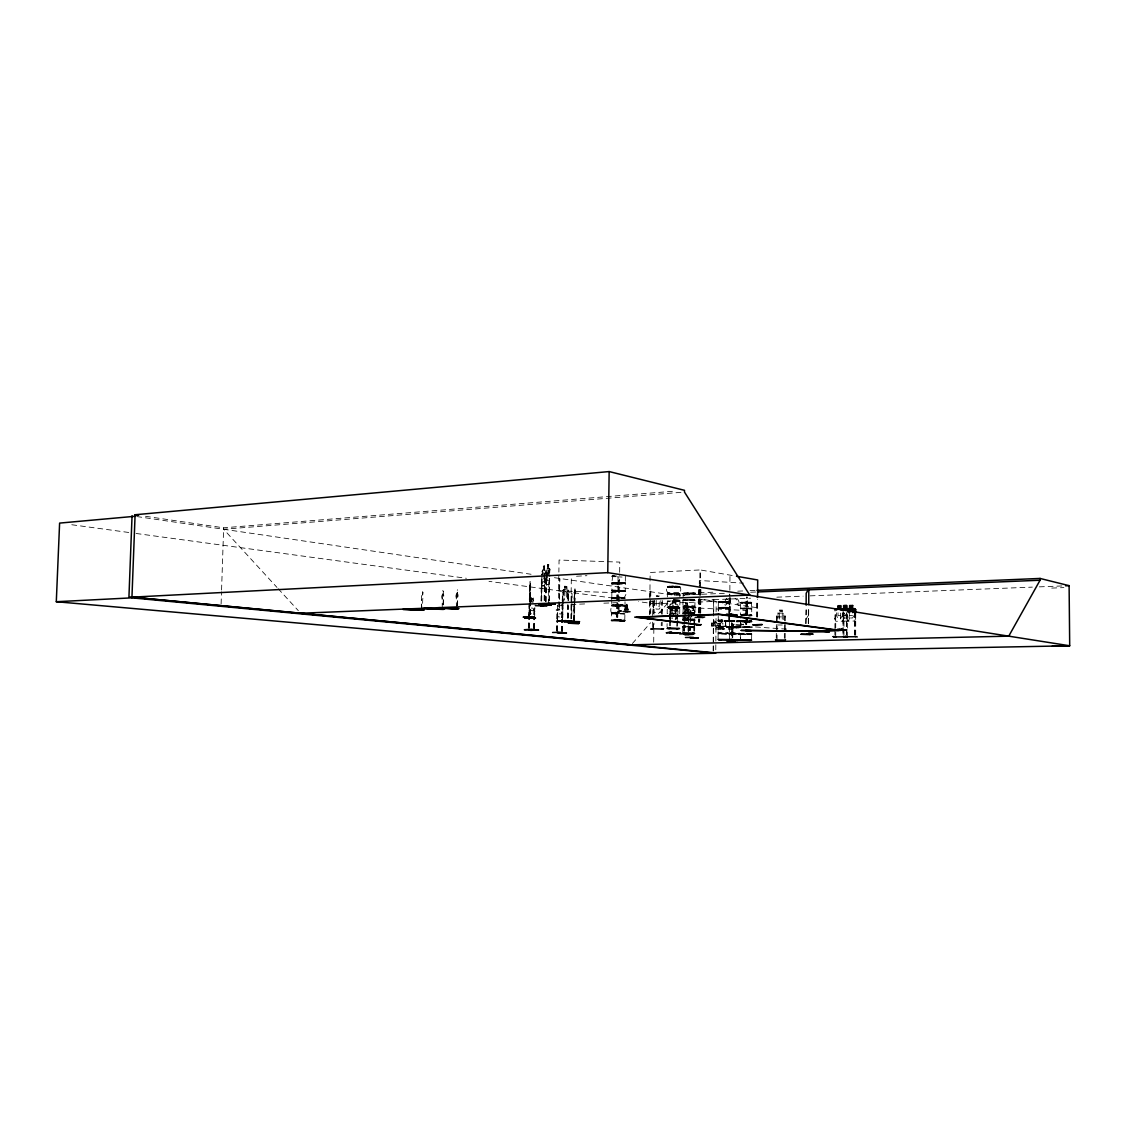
<?xml version="1.0" encoding="UTF-8"?>
<svg xmlns="http://www.w3.org/2000/svg" width="1126" height="1126" viewBox="0 0 1126 1126"><rect width="100%" height="100%" fill="white"/><g stroke="black" fill="none" stroke-linecap="round" stroke-linejoin="round"><path stroke-width="0.75" stroke-dasharray="5 3.75" d="M849.651 612.994L848.596 621.059L841.474 621.158L840.531 618.09M854.775 635.036L854.803 613.22M854.845 635.05L854.873 613.248M855.69 635.05L855.718 612.952M574.401 601.608L574.513 604.929L574.837 604.198M834.901 635.247L834.83 630.222M834.915 628.575L835.028 610.01M835.731 636.922L835.703 611.826M836.505 612.84L836.505 615.711L838.011 618.16L840.84 618.132L842.361 615.64L842.192 612.713M838.025 612.825L838.011 615.697L840.84 615.655L840.855 612.783M840.559 618.104L840.658 609.856M843.698 612.699L843.698 615.57L846.527 615.528M843.951 635.163L843.993 609.813M846.527 635.12L846.583 613.093M846.597 635.134L846.71 609.828M847.428 636.795L847.385 613.318M456.396 607.702L456.283 597.822A2.576 0.844 -87.1 0 1 456.537 593.74L457.423 589.728M783.738 619.666L783.766 614.134L782.288 613.135L782.401 610.081L779.417 610.067L779.502 613.135L778.01 614.12L777.982 619.652M784.343 638.343L784.428 615.908L785.272 615.936M785.16 638.343L785.357 614.092L782.387 613.037M805.752 623.607L806.188 608.744M806.075 623.607L806.146 606.914M808.271 623.48L808.384 606.464M808.623 623.494L808.721 606.337M442.265 608.279L442.166 598.455A2.562 0.83 -87.1 0 1 442.419 594.387L442.701 590.995M574.288 602.86L574.147 606.182L574.471 602.072M751.633 639.807L751.689 634.473M750.929 622.101L751.746 621.932L751.042 620.722M751.183 602.523L751.971 608.702L746.299 608.293M756.7 616.907L756.813 600.144M757.151 616.978L757.122 600.13M757.474 616.964L757.587 599.074M776.264 638.315L776.419 614.092L779.403 613.037M777.067 640.032L777.179 615.894L776.363 615.894M421.532 609.096L421.603 599.356A2.548 0.788 -87.2 0 1 421.856 595.344L422.208 591.685M421.687 609.096L421.603 599.356M718.163 630.081L718.177 627.295M718.318 611.179L718.332 608.392L718.289 613.937M722.301 602.72L723.061 602.382L719.148 602.565M723.145 602.706L722.371 602.706L728.001 602.396M725.651 621.383L725.566 628.139L722.822 629.04M724.834 602.03L725.637 601.791M725.721 621.327L725.665 628.209L722.836 629.138M728.832 620.018L728.86 614.838M728.874 613.107L729.001 597.582M729.155 620.004L729.184 614.824M729.198 613.107L729.352 594.12M729.367 611.46L729.479 597.667M729.423 639.413L729.507 633.333L729.648 634.318L732.252 634.543L751.802 634.107M729.549 621.158L729.381 627.013L726.65 625.972L718.149 626.436L729.535 627.041L718.163 627.126M729.521 619.145L729.549 615.148M729.549 614.036L729.831 594.204M729.859 590.249L729.972 575.119M729.845 611.517L729.972 594.289M730.169 611.517L730.281 597.723M731.703 623.34L731.421 629.533L731.759 628.533M731.801 621.594L731.886 637.358L732.097 624.17L734.236 624.226L734.166 625.62L731.83 625.535L732.787 625.563M732.153 637.33L732.407 621.608M732.519 637.386L733.054 625.746M732.759 637.386L732.956 624.536L732.913 637.344M742.133 621.496L736.151 621.017L737.066 621.299M740.387 639.709L740.317 634.121L740.697 639.512M740.472 626.802L740.528 617.006M747.791 602.607L740.641 602.41L740.556 614.599L743.427 614.233M741.288 620.806L740.528 620.82L740.781 626.577L718.121 626.506M744.624 621.833L745.356 622.171L740.725 621.735M744.75 603.269L749.001 603.114M745.708 624.325L745.933 617.315M745.764 615.584L746.045 599.834L747.242 599.933L747.115 615.725M746.017 624.55L746.059 621.102M746.088 614.388L746.51 604.169M746.369 624.55L746.538 617.372M746.552 615.626L746.552 597.033M746.707 624.451L746.721 617.358M746.763 615.725L746.862 596.963M747.101 617.47L747.059 624.466L747.129 617.414M747.129 615.655L747.256 597.019M742.104 621.552L748.128 621.594L744.736 621.13M685.973 606.956L685.917 612.755L687.423 612.966L687.479 607.167L683.186 607.195L682.975 613.825M685.959 602.706L685.101 612.657L685.889 615.246M685.889 621.313L685.171 612.91L686.044 608.744L687.634 608.969M695.024 607.069L682.933 606.9L687.31 606.126L687.479 602.931L685.875 602.706L685.889 605.929M688.155 620.961L687.578 602.931M688.056 631.053L688.127 622.65M688.338 631.053L688.408 622.636M688.436 620.961L688.549 609.18M688.493 631.109L688.577 622.706M688.591 621.017L688.704 609.25M688.774 631.095L688.83 626.056M688.845 624.381L688.479 606.281M689.112 620.046L689.168 615.049M689.084 614.008L689.14 607.35L687.55 606.027M689.647 630.476L689.689 626.985M689.928 630.476L689.957 626.971L690.083 630.532M690.505 622.284L690.646 610.151M690.224 611.151L690.055 619.23M690.351 630.518L690.393 627.027M690.998 616.907L691.814 607.28L693.377 607.505L694.052 611.7M691.772 617.006L691.828 611.404L693.278 611.587L693.236 615.795M693.208 610.588L693.377 607.505M693.349 613.783L686.058 613.586M685.382 594.064C682.455 593.669 696.91 593.993 692.335 593.613M693.869 630.968L693.926 624.001M693.954 622.256L693.982 618.765M694.292 631.01L694.207 623.987M694.376 622.298L694.249 618.765M694.573 630.996L694.77 627.463M694.615 625.774L694.686 618.807M694.911 612.896L695.108 606.759M695.038 600.383L683.088 600.285L695.038 600.242L694.883 606.759L686.086 606.97L682.947 606.534L682.975 599.595M694.32 594.162L694.855 593.191M698.697 612.91L698.838 596.217M698.852 594.542L698.908 589.531M698.782 622.199L698.81 618.878M698.88 612.938L699.035 596.245M699.049 594.57L699.091 589.56M698.965 622.185L698.993 618.85M699.049 612.206L699.288 585.661M699.316 583.944L699.345 580.495L743.554 583.169M699.556 612.882L699.936 569.953L650.152 572.487L649.674 614.402M699.598 622.242L699.809 618.892M699.753 612.91L699.893 596.217M699.922 594.542L699.978 587.856M699.879 612.924L700.02 596.217M700.034 594.542L700.09 589.531M700.203 612.91L700.597 569.981L734.856 575.977M700.386 612.98L700.527 596.287M700.541 594.627L700.611 587.941M700.71 612.98L700.865 596.273M700.879 594.612L700.921 589.602M714.208 625.986L711.365 625.901L711.407 622.96M713.124 650.955L713.405 616.626M713.42 614.909L713.546 601.171M713.391 650.955L713.701 613.332M713.715 611.615L713.814 599.651L708.676 598.891M715.784 649.786L716.08 613.473M716.094 611.742L716.178 601.368L704.229 599.623M731.393 629.35L732.379 629.35L718.078 629.096L718.163 628.266M718.444 621.313L718.149 620.342L721.302 620.426M718.078 639.146L718.121 633.868L728.649 634.234M740.134 626.774L718.163 627.323L718.121 632.882L727.776 632.685M718.261 616.386L718.191 626.211L719.852 626.492M653.347 628.815L653.432 622.199L653.432 627.14M653.713 602.283L653.573 613.881L653.713 602.283L652.827 602.269M653.699 642.2L653.924 622.988M654.023 614.247L654.136 603.761L638.498 601.65M654.642 600.355L654.572 606.435L656.148 609.082L659.16 609.152L660.793 606.59L660.863 600.51M656.247 600.397L656.176 606.478L659.189 606.548L659.259 600.468M661.244 625.69L661.328 622.354M661.37 614.092L661.497 602.509L662.44 602.509M662.116 625.704L662.215 622.368M662.243 614.12L662.581 600.51M667.056 626.661L667.099 623.663M667.38 596.991L667.296 593.486L680.034 593.43L670.66 593.627L667.591 592.572L677.951 592.417L680.02 593.332L667.268 593.36L679.935 593.712M671.701 607.688L673.306 607.688L667.268 608.11L669.154 607.927M668.548 608.307L678.049 608.167M669.435 625.774L669.674 620.637M669.52 618.948L669.815 606.97L670.561 607.013L670.434 618.962M669.956 616.26L669.942 605.056L670.8 603.972L677.078 604.338L678.007 605.506L677.697 622.762M669.984 619.61L670.04 614.571M670.223 622.396L670.561 607.013M670.364 625.803L670.406 620.679M671.293 617.175L671.349 611.291L672.701 610.32M672.701 607.055L672.616 610.208L670.786 610.109L669.984 611.179M672.644 604.085L672.672 600.946M672.63 617.245C674.432 612.389 669.843 608.04 673.418 614.979M674.46 595.401L674.474 593.838L714.897 592.135M675.15 615.908L675.192 611.502L672.658 611.122L672.729 605.239L675.234 605.394L675.178 611.263M675.333 604.24L675.375 601.101L675.192 604.352L676.585 605.464L676.515 611.334L675.15 613.769M672.644 607.055L675.375 607.21L675.262 610.461L676.529 611.587M677.697 607.843L676.543 607.984L679.541 608.336M667.76 587.336L679.949 587.279L677.5 586.885M676.74 626.155L676.965 621.017M676.81 619.328L676.937 607.407L679.555 607.66M677.486 626.183L677.542 621.073M677.556 619.37L677.852 607.435L667.408 607.59L672.081 607.927M678.091 608.026L677.205 607.941L679.851 607.688M679.696 613.754L679.907 600.96L673.376 600.397M679.837 597.09L679.907 593.824M682.778 632.854L682.863 623.241M682.947 614.909L682.905 619.244M683.13 597.779L683.186 593.233L685.396 594.049L684.031 594.078L683.158 593.824L693.433 593.43M683.665 630.56L683.749 622.115M683.764 620.426L683.806 615.359M684.327 621.116L684.608 608.645L683.876 608.603L683.82 613.67L682.835 613.403L686.072 613.6M684.073 633.98L684.298 606.703C686.015 604.057 703.736 606.745 689.126 606.647M684.383 630.602L684.467 622.157M625.029 598.272L611.897 597.596L613.417 597.357M624.761 620.201L624.916 613.684L611.418 613.473L611.46 620.074M624.902 609.476L625.014 605.83M625 601.748L625.085 605.704L611.995 604.929M624.789 598.188L623.931 598.047C631.939 585.83 617.231 594.064 611.826 590.531M612.741 575.611L611.826 582.958L625.324 582.986L625.24 590.812L611.868 590.601L611.812 598.075M625.338 576.301L625.352 583.057L611.967 582.775L611.826 590.573M649.871 614.43L649.955 590.024L650.786 589.982L650.701 614.402M652.489 627.14L652.601 622.157M652.616 615.542L652.925 600.285M653.024 600.327L653.756 612.291L661.342 612.474L662.482 609.25L661.258 612.361M617.878 605.647C609.335 601.157 607.941 617.667 616.865 613.614M611.742 598.497L611.643 606.027M613.754 576.47L614.402 576.751M613.571 576.751C616.893 576.582 607.125 575.217 614.655 576.864M616.738 617.259L616.823 610.376M616.851 608.659L617.076 591.46L617.878 591.432M616.935 617.287L617.034 610.405M617.048 608.687L617.076 591.46M617.541 617.231L617.639 610.348M617.653 608.631L618.075 577.469M617.752 617.259L618.526 580.664L618.132 610.236M619.075 610.306L619.638 574.021M619.652 572.318L619.793 562.099L559.059 560.03L558.876 572.036M556.68 630.785L556.849 620.665M556.877 618.976L556.99 612.22M556.948 630.785L557.117 620.651M557.145 618.962L557.483 605.267L557.469 610.292M557.159 632.53L557.3 624.1M557.328 622.411L557.483 612.291M557.454 630.827L557.623 620.707M557.651 619.019L557.75 612.277M558.229 606.844L558.848 573.739M559.27 606.872L559.791 578.806L559.298 609.87M561.607 631.292L561.79 619.525M561.818 617.85L562.17 602.677M562.198 601.017L562.62 592.712M561.874 631.278L562.057 619.511M562.085 617.836L562.479 607.815M562.099 631.334L562.296 619.582M562.324 617.907L562.465 602.663M562.493 601.002L563.352 589.475M562.367 631.334L562.507 622.931M562.536 621.256L563.183 592.783L563.042 601.073M562.775 617.639L563.014 602.734M564.731 589.658L564.872 586.196L564.83 589.658M567.645 597.765L566.885 586.477L564.788 586.21M567.391 618.005L567.574 605.732M567.687 598.722L568.067 593.444L567.954 600.454M567.687 617.991L567.926 602.213M567.94 618.061L568.123 605.802M568.236 598.793L568.616 593.515L567.771 593.458M568.236 618.047L568.433 605.788M568.503 600.651L568.123 590.108L563.38 589.588M568.7 599.131L568.123 590.108M570.882 618.85L571.332 576.484M571.459 618.793L571.853 593.458L571.065 593.486L572.064 593.486L571.67 618.821M573.556 619.99L573.866 600.946M573.866 599.285L574.288 595.851M573.767 622.819L574.809 590.925L574.724 592.318M574.133 621.735L574.584 588.729M574.19 619.919L575.006 587.195L574.527 619.99M528.516 627.942L528.699 617.569M528.756 617.344L529.656 588.391M528.784 627.928L528.967 617.555M528.995 615.838L529.262 603.635M529.009 629.715L529.164 621.088M529.192 619.356L529.319 603.55M529.403 602.016L529.966 585.182M529.319 627.984L529.501 617.625M529.53 615.894L529.684 607.252M529.966 585.309L530.022 581.635M529.839 599.525L530.149 581.762M529.966 614.641L530.43 581.959M530.219 614.571L530.473 585.619M530.332 614.641L530.36 585.506M530.388 601.96L531.359 601.017L531.359 597.723L533.26 597.962L533.133 601.242L529.938 600.848L529.29 601.805L529.656 586.139M533.682 628.463L533.893 616.415M533.921 614.697L534.034 607.815M533.949 628.449L534.16 616.415M534.188 614.683L534.315 607.801M534.203 628.519L534.414 616.471M534.442 614.754L534.554 607.871M534.47 628.505L534.625 619.905M534.653 618.188L534.836 607.604M529.22 610.348L529.755 613.586L534.217 614.092L535.047 604.198M541.001 601.017L541.367 579.285M541.69 579.186L541.31 600.946L541.888 571.952L543.028 570.192M541.705 600.96L542.085 579.214M542.535 574.71L543.098 566.279L544.379 565.928L544.717 576.976M543.07 577.455L543.168 571.614L544.238 571.29L544.139 577.145M544.139 569.981L544.252 565.928M544.125 600.257L544.576 573.345L545.294 573.275L544.576 573.345M544.52 600.271L544.9 573.247M544.843 600.2L545.322 570.896L544.308 569.855M542.127 586.182L541.845 582.367L542 586.167C547.109 588.166 548.278 564.689 542.422 570.544L541.859 571.909M545.378 601.636L546.18 572.881M545.772 601.65L546.265 570.601L546.828 569.094L549.53 568.405M549.305 584.225L549.685 580.171L549.305 584.225L546.42 584.971L546.265 570.601M546.096 601.565L546.574 572.895L545.857 572.965M546.926 574.879L547.518 564.914L547.489 568.982M547.475 577.652L547.588 570.291L548.686 569.967L548.559 577.342M548.587 568.644L548.686 564.548L549.178 575.696M548.489 604.254L548.925 578.82M548.953 600.876L549.305 575.33M549.277 600.805L549.657 574.893M549.685 573.134L549.784 569.559L549.755 576.667M442.166 598.455L442.307 598.455A2.562 0.83 -87.1 0 1 442.574 594.401L442.659 591.305M443.236 604.817L443.489 598.202A2.562 0.83 -87.1 0 0 443.405 594.218L443.222 590.573M456.283 597.822L456.424 597.836A2.576 0.844 -87.1 0 1 456.692 593.754L457.1 589.672M457.17 605.872L457.494 597.568A2.576 0.844 -87.1 0 0 457.395 593.557L457.057 589.588M457.325 605.887L457.649 597.582A2.576 0.844 -87.1 0 0 457.55 593.571L457.508 589.911M422.658 595.161L422.869 592.431L422.658 595.161A2.548 0.788 -87.2 0 1 422.729 599.116L422.546 607.308M574.584 602.086L574.147 606.182M221.104 603.916L221.512 591.769M221.569 590.024L223.652 527.812L673.981 491.175M443.081 604.803L443.334 598.202A2.562 0.83 -87.1 0 0 443.25 594.218L443.405 594.218M574.781 601.059L574.893 598.173M751.689 633.656L732.294 633.952L729.352 633.516L751.774 634.248L727.762 632.685M748.903 616.091C756.968 615.683 745.862 612.882 743.427 614.233M718.275 608.096L729.606 608.519L723.962 607.646M731.436 628.632L732.379 628.73L718.078 628.294M683.778 619.356L682.905 619.145L693.039 618.934M682.82 626.309L684.495 625.915M690.534 620.778C704.383 619.694 682.187 618.85 682.905 620.313M729.535 633.544L718.078 633.108M615.331 606.576L624.944 606.182M574.485 593.683L574.541 592.403M626.169 609.926L626.563 604.212M626.07 610.165L626.732 604.212L627.055 609.94M679.682 586.519C686.367 596.513 660.652 596.428 667.774 586.716M678.021 607.449C683.468 606.464 662.947 606.815 673.32 607.083M670.153 606.886C663.327 606.745 671.532 608.744 668.816 608.223M611.657 613.825L624.831 613.98M530.529 593.571L530.276 596.245L530.093 585.323M741.387 624.874L734.138 624.874L739.965 625.324M741.119 624.888L741.415 624.001L743.624 624.803M743.033 624.944L743.329 624.043M624.846 613.98L622.608 613.698M736.559 628.012L730.239 627.787L729.578 626.9M529.656 586.196L529.797 584.971L530.74 585.83M732.069 625.282L733.181 624.902L732.111 624.916M732.519 624.831L732.956 624.705M718.135 620.848L718.402 620.961M747.861 621.468L740.936 621.073M669.182 586.182L667.352 586.73L676.993 587.378M667.127 607.28L679.64 607.956M740.627 634.445L751.704 634.431M729.395 633.868L751.718 633.741M682.905 619.272L694.855 619.342M625.394 609.94L626.872 604.226L628.224 610.039M625.324 610.123L626.408 604.212L628.195 610.109M729.479 626.675L740.612 627.59M746.425 614.571L747.171 610.602M695.052 600.242L683.257 599.637M544.702 578.44L544.069 581.748L542.985 582.043L542.465 579.088M689.07 615.683L688.394 618.695L684.678 618.216M740.429 615.063L744.652 614.993M562.127 617.259L562.789 614.247L562.127 617.259L557.778 616.766L557.257 613.614M694.869 620.243L683.778 619.356M625.254 583.69L618.174 582.761L611.939 583.634M534.217 614.092L534.92 611.01M611.643 605.028L625.057 605.352L618.723 605.83M688.127 613.586L682.947 612.966M624.578 611.432L626.323 604.226L624.902 610.053M611.502 612.938L616.035 612.643M673.855 608.293L673.897 607.688M686.466 616.612L685.382 620.187L686.804 617.33L688.056 620.581L687.127 616.71M842.853 621.088L843.881 618.09M843.993 618.104L842.924 621.186L835.816 621.27L834.887 618.216L835.83 621.285M848.525 620.961L849.567 617.963M855.732 617.949L854.662 621.031L847.512 621.116L846.583 618.061L848.047 615.514M574.64 592.023L574.668 593.135M679.935 600.932L679.555 600.017M729.395 627.098L729.409 633.403L730.239 632.953M740.795 634.037L740.415 633.417M671.673 618.329L672.546 618.582M561.86 611.629L560.917 614.008L559.228 613.811M533.963 608.336L532.964 610.771L531.19 610.559L530.276 607.899M695.038 607.069L683.032 606.126L685.833 605.816M751.732 602.607L740.641 602.987L751.675 602.959M625.029 605.844L611.531 605.591L617.864 605.183M720.035 601.467L718.261 601.847L720.021 602.311M740.627 602.635L740.795 602.776M667.127 607.576L669.379 607.941M679.865 607.491L677.796 607.224L679.513 607.407M625.254 591.22L611.742 591.15L625.099 591.403M614.641 597.484L619.722 597.709L617.977 597.653M611.559 605.253L624.944 606.21M575.062 591.614L575.048 590.432L574.612 591.22M684.411 612.755L686.015 611.854M684.256 606.745L684.819 605.661M675.079 614.008L676.262 611.545L673.953 614.303L672.644 611.446M675.107 619.905L676.473 617.456M844.444 613.304C840.179 617.132 844.092 618.906 845.091 613.98C846.161 618.864 849.919 617.006 845.696 613.318M563.479 589.588L562.69 590.615M854.085 615.472L852.565 617.963L849.722 618.005L848.202 615.556M746.749 621.468L747.143 621.256M677.05 586.745C678.767 587.223 676.937 586.998 677.388 586.688M676.557 608.026L678.19 608.068M692.096 593.599L692.546 593.683M724.285 601.946L724.961 601.805M615.753 576.498L612.051 576.582L623.649 577.117M442.715 590.488L443.32 591.446M806.103 618.85L808.693 615.12M618.061 591.08L611.84 591.614L625.141 591.6L614.106 590.728M747.523 621.904L744.61 621.89L751.887 621.496L750.029 621.186M693.433 593.895L695.235 593.444L693.503 593.712M611.643 598.258L614.712 597.779M670.069 611.221L670.885 610.208L677.036 610.559L677.951 611.629M617.273 584.408L625.226 583.887L624.142 583.578M670.843 604.085L669.886 605.056M625.014 590.545L612.516 590.01M632.376 643.551L650.575 622.734M658.541 613.614L669.914 600.608M625.043 597.836L623.354 598.202M611.446 613.487L616.035 613.051M564.886 589.785L563.859 590.798L563.76 597.244L564.717 600.144M677.922 586.97L667.718 586.97M669.182 586.815L667.774 587.336M680.062 586.885L676.993 587.35M687.451 593.008L683.046 593.275L685.284 593.923M679.64 600.285L673.77 600.608M673.77 601.045L679.935 600.665M679.907 600.96L667.507 600.988M740.894 621.242L741.246 621.411M751.83 621.566L747.411 621.341M695.164 593.557L692.645 593.444M679.541 607.238L668.014 606.787M682.975 612.797L684.833 613.121M683.144 613.135L694.066 613.065M682.947 613.473L685.818 613.135M682.877 620.173L694.855 620.426M718.36 601.974L721.175 601.636M729.606 608.519L718.219 607.759L726.833 607.393L729.718 608.054L718.233 608.04L718.402 601.777L719.162 602.565M718.247 608.04L727.945 607.702M718.332 608.364L723.962 608.04M729.662 601.875L725.271 601.72L729.761 602.03L728.888 601.622M748.213 602.621L747.129 602.452M718.219 620.581L722.399 620.539M746.144 608.434L740.598 607.956L751.858 608.054L740.486 608.659L751.943 608.758L740.584 609.067L746.285 608.687M718.219 621.13L722.399 620.876M558.693 578.806L559.791 578.806M737.094 621.186L736.531 621.327M729.465 626.38L719.838 626.492M717.994 633.502L729.493 633.333L717.994 633.375L729.451 634.163L728.635 634.234M741.302 620.651L751.83 621.355L747.819 621.285M729.423 633.023L728.649 633.122M729.451 634.234L751.689 634.628M619.469 580.735L618.441 580.706M749.001 602.903L751.732 602.846M547.518 564.914L548.686 564.548M544.337 566.068L543.225 566.294M547.56 565.041L548.77 564.703M544.125 566.786L543.408 568.306L544.111 568.095M548.573 565.421L547.841 566.955L548.545 566.73M547.574 568.855L546.828 569.094M549.91 569.573L549.558 568.264L548.756 568.503M541.451 574.274L541.859 574.288M549.361 571.938L549.432 572.05M543.042 578.919L544.125 578.609M548.517 580.509L547.419 580.805L546.884 577.821M542.028 586.027L544.688 585.309M546.448 584.83L549.15 584.098M612.164 576.428L616.569 576.005M625.212 583.592L611.854 583.324M612.53 590.01L611.854 590.305L614.12 590.728M731.999 624.508L732.956 624.536M731.83 625.789L732.956 625.746M667.634 586.66L679.077 586.365M669.196 587.364L669.52 587.35M685.016 593.712L692.814 593.768M690.787 593.768L693.855 593.74M668.07 601.031L667.324 601.284L667.197 613.642L679.428 613.628M611.643 613.825L616.063 613.515M683.749 599.637C681.399 601.002 699.57 600.566 693.264 599.609M678.148 607.702L667.521 607.308M678.429 608.04L673.7 607.716M679.555 608.336L669.337 608.322M723.23 602.621L722.442 602.692M683.144 612.685L693.095 612.966L690.365 612.882M683.158 613.6L684.636 613.543M746.946 602.706L750.296 602.748M692.152 613.656L689.056 613.67M692.434 613.403L693.405 613.459L691.828 613.191M694.686 619.342L688.999 619.61M694.756 620.116L682.806 619.905L688.746 619.539M718.43 620.13L722.399 620.046M740.021 621.214L742.217 621.003M736.446 621.313L741.274 621.299M741.316 621.636L736.601 621.918M746.763 621.594L748.044 621.566M729.69 627.506L740.078 627.154M740.584 626.675L729.423 627.21L740.078 627.492M718.233 633.15L728.733 633.15M612.699 575.85L613.67 575.752M613.586 583.367L611.939 583.789L613.065 584.098M669.168 586.815L679.217 586.956M613.374 598.131L488.994 581.354M675.347 610.362L677.078 610.461M683.862 592.966L693.278 592.952M694.376 593.782L692.631 593.346M694.334 594.162L685.255 594.078M718.557 601.903L729.634 602.424L722.554 602.79M667.957 607.238L670.223 607.097M679.006 607.843L678.162 607.913M750.155 602.818L751.098 602.959M727.945 607.702L729.69 607.787L723.962 608.181M683.707 612.586L694.052 612.671M694.165 613.107L689.182 613.389M693.25 613.346L694.179 613.276M693.18 613.473L694.165 613.543L692.589 613.614M741.26 615.092L751.901 615.359L748.959 615.711M680.977 492.344L223.61 529.248L276.968 587.406M736.685 620.609L742.189 621.228M740.063 621.383L748.889 621.679M741.288 621.636L742.217 621.566M750.972 621.552L748.86 621.622M694.109 627.238L682.736 626.943L688.676 626.605M693.095 627.717L694.038 627.646M613.67 575.724L614.979 575.668M730.225 632.953L739.135 632.953M739.965 633.389L718.106 633.797M613.571 583.367L624.142 583.578M669.154 586.196L675.164 586.097M676.979 587.125L678.401 587.125M613.403 597.357L617.977 597.399M613.374 598.103L621.369 598.075M720.007 601.467L725.482 601.397M720.021 602.03L725.468 601.946M726.805 602.79L727.973 602.72M576.526 576.216L586.928 575.696M748.959 615.373L751.929 615.148L740.655 615.049M533.26 597.962L533.203 601.143M742.203 620.581L743.399 620.525M741.246 621.031L744.624 621.242M739.149 621.524L736.601 621.383M748.86 622.214L750.043 622.171L744.61 622.228M737.741 591.164L743.019 590.953M750.057 590.657L755.321 590.432M529.91 600.749L531.219 600.904M562.634 599.905L563.113 603.423M724.328 593.332L675.22 595.372L551.895 577.314M750.634 592.234L755.898 592.023M684.481 625.915L685.706 625.859M685.664 626.267L682.75 626.591L693.926 627.266M693.109 627.717L682.82 627.351L688.676 627.013M570.896 604.479L588.251 603.803M603.86 603.184L617.738 602.635M649.815 601.354L658.414 601.017M673.883 600.397L694.517 599.581M739.092 627.942L736.559 628.012M713.814 599.651L750.563 598.202M776.813 597.174L803.077 596.133M810.073 595.865L1032.345 587.125M1039.354 586.857L1062.1 585.956M562.198 604.859L562.93 605.929M654.136 603.761L716.178 601.368M1051.74 588.082L1063.901 587.603M694.348 610.63L694.826 611.798L694.348 610.63L690.66 610.25M557.778 616.766L557.412 613.6M687.522 612.08L690.604 613.445M692.152 599.595L687.648 599.609M721.175 601.608L722.54 601.594M750.31 602.199L741.387 602.199L744.863 602.255M747.002 602.551L748.255 602.706M685.889 606.928C717.614 607.519 662.904 608.448 688.873 606.478M677.317 607.984L670.547 608.167M616.077 612.206L611.545 612.628L616.893 613.149M690.59 613.276L693.25 613.6L692.532 613.586M721.048 619.919L722.413 619.891M722.413 620.313L719.021 620.426M744.736 621.158L742.118 621.116M748.874 621.594L747.411 621.651L751.746 621.918M849.722 615.528L852.565 615.486M846.527 618.005L843.698 618.047L842.178 615.598M671.912 586.069L673.531 586.294M618.92 590.925L625.197 590.7M687.451 592.994L693.278 593.163M722.54 601.383L725.482 601.594M744.863 602.03L747.791 602.255M746.186 603.466L747.636 603.466M618.723 605.366L624.972 604.901L622.72 604.521M687.31 606.126L695.038 606.576M673.686 608.617L675.276 608.617M746.144 608.828L751.943 608.434L740.514 608.336L751.675 609.039L751.816 614.796L744.652 614.993M687.268 612.403L690.365 612.431M688.802 613.473L684.889 613.67M671.603 613.656L673.249 613.656M688.943 626.619L694.052 626.464L691.744 626.323M688.929 627.027L694.123 626.886L683.074 626.281M777.419 613.135L784.273 613.149L785.258 614.149M776.405 616.879L785.343 616.907M777.278 624.986L784.287 625.014M574.612 592.938L574.598 591.812M673.39 599.595L679.569 600.017M673.39 600.017L679.907 600.58M672.123 601.002L679.822 601.312L667.591 601.411M673.32 607.069L674.953 607.027M723.962 607.801L718.332 607.322L729.409 607.294M672.067 608.237L673.686 608.251M690.365 613.487L686.058 613.6M692.757 613.586L694.052 613.712M656.824 596.611L658.766 596.653M722.92 620.342L715.277 620.144L714.25 621.045L714.194 627.886L715.221 628.941L722.864 629.138M718.135 621.144L721.372 621.214M711.379 622.974L714.348 623.142L715.32 621.693L720.626 621.833L722.892 623.368L722.864 626.098L720.584 627.506L715.263 627.365L714.334 625.873L711.379 625.901M558.566 590.897L619.384 592.726M736.474 621.13L739.205 621.299M722.413 621.017L718.979 620.595M745.004 621.819L741.218 621.693M722.399 621.27L718.388 620.989M722.413 621.622L718.43 621.313M692.462 613.487L694.066 613.346M747.664 620.905L751.591 620.834M674.938 607.083L677.81 607.181M725.468 601.397L728.93 601.622M747.551 602.382L749.156 602.311M619.722 597.259L622.819 597.427M619.708 597.765L622.819 597.878M725.243 602.03L727.987 602.072M722.991 602.382L720.021 602.34M670.758 587.308L672.292 587.167M686.255 593.923L687.705 593.768M675.15 586.083L678.021 586.266M546.209 581.171L546.42 584.971M617.273 584.408L613.051 584.098M549.558 568.264L549.868 569.629M699.091 608.068L746.777 610.545M672.743 607.167L675.29 607.308M675.276 601.2L672.715 601.059L672.729 604.198L671.377 605.169L671.307 611.038L672.63 613.642M686.001 620.693L682.891 620.313M749.029 620.722L751.07 620.876M684.819 613.121L686.086 613.206M622.734 604.507L612.009 604.929M615.345 606.576L611.643 606.112M749.057 615.387L751.802 615.767M691.843 612.657L693.081 612.586M621.369 598.103L622.819 598.173M615.472 598.23L612.868 598.005M749.156 602.34L751.183 602.494M745.187 603.029L740.781 602.776M676.698 586.407L678.119 586.702M669.449 586.956L670.786 587.068M613.839 576.484L615.725 576.737M740.134 627.112L729.69 626.577M750.155 621.622L751.042 621.721M739.205 620.736L740.669 621.088M739.191 621.299L740.092 621.383M693.095 612.741L694.08 612.825M683.834 613.459L684.819 613.515M622.805 597.934L623.973 597.99M622.833 597.61L625.127 598.019M719.134 602.016L720.049 602.1M693.208 600.017L694.179 600.13M742.259 602.762L740.627 602.438M750.282 602.185L751.211 602.269M693.264 592.952L694.939 593.191M531.233 608.012L533.006 608.223M678.021 586.505L679.71 586.745M531.345 602.072L533.119 602.297M559.369 605.521L561.058 605.732M684.721 618.118L688.45 618.582M691.758 619.413L693.208 619.596M685.917 618.821L687.395 619.004M562.324 592.726L563.183 592.783M685.523 613.248L687.451 613.206M71.782 524.744L129.138 532.528M136.091 533.471L466.389 578.285M683.876 608.603L684.608 608.645M684.861 611.826L688.605 612.319L689.042 613.417M684.763 605.774L688.563 606.281M686.015 608.87L687.578 609.067M564.844 586.322L566.73 586.59M136.767 516.538L531.05 574.26M700.33 599.398L757.531 607.759M674.474 593.838L684.735 595.344M145.507 516.285L223.652 527.812M612.854 598.173L611.742 597.906M612.122 597.85L612.896 598.005L611.77 597.723M678.823 607.364L679.555 607.463M678.795 607.984L679.724 608.223M751.042 621.158L751.83 621.355M728.916 601.833L729.662 602.086M694.207 593.655L695.08 593.909M751.155 602.283L751.689 602.396M679.02 586.379L679.766 586.519M741.415 624.001L741.71 625.043M718.163 627.323L729.465 627.421L718.092 626.943M675.431 618.821L676.29 618.779L674.53 615.063M278.15 588.701L298.32 610.658M561.072 604.704L561.958 605.844M687.465 612.178L688.239 613.318M562.226 604.761L562.859 605.957M652.925 609.011L653.854 612.178M422.616 591.558L422.869 592.431M626.872 604.226L627.801 609.982M626.858 604.254L627.731 610.151M574.95 590.756L574.992 591.755L574.936 590.418M626.718 604.268L626.957 610.179M529.487 595.668L529.544 599.313L529.375 595.668M786.666 629.11A502.041 8.614 5.9 0 1 754.955 626.9M726.889 598.286A7.516 7.235 73.3 0 0 724.708 603.522L723.511 603.48L725.355 605.267L727.241 603.592L726.031 603.55A6.263 6.038 73.3 0 1 729.113 598.23M737.136 598.596A7.516 7.235 73.3 0 1 739.219 603.944L740.415 603.972L738.67 605.661L736.939 603.874L738.149 603.916A6.263 6.038 73.3 0 0 735.165 598.413M843.078 611.714L843.036 635.148L843.149 611.742M779.502 614.12L779.473 619.652L782.246 619.666L782.274 614.134L779.502 614.12M780.008 610.672L780.008 611.657L781.796 611.657L781.796 610.672L780.008 610.672M720.612 623.311L720.584 626.042C715.728 623.48 712.533 629.406 718.515 625.226L721.865 627.252L719.12 624.663L721.907 622.185L718.501 624.015L715.263 622.087L717.853 624.578L715.334 626L715.306 623.171L720.612 623.311M686.269 603.367L687.24 604.535L686.269 603.367M686.269 609.419L687.212 610.588L686.269 609.419M692.124 607.927L693.053 609.053L692.124 607.927M711.97 623.565L711.956 625.324L712.913 625.352L712.927 623.593L711.97 623.565M673.179 607.716L673.165 608.772L674.77 608.87L674.784 607.815L673.179 607.716M673.207 601.608L673.193 602.649L674.812 602.748L674.826 601.692L673.207 601.608M564.872 590.925L564.773 597.385L566.645 597.625L566.744 591.192L564.872 590.925M565.266 586.942L565.252 588.096L566.462 588.265L566.477 587.11L565.266 586.942M531.725 598.413L531.711 599.468L532.851 599.609L532.865 598.553L531.725 598.413M611.967 582.48L625.254 582.578L611.953 582.48M530.557 596.555L530.487 600.003L530.684 596.555M694.756 619.793L694.165 622.734L694.812 619.807M667.577 593.81L679.893 594.035L667.563 593.81M688.985 609.236L688.268 609.194L688.985 609.236M659.414 596.02L656.191 595.95L659.4 596.034M530.374 600.003L529.431 599.313L530.487 600.003"/><path stroke-width="1.5" d="M849.722 612.643L849.736 609.757L852.579 609.715L852.565 612.6M849.736 605.647L849.75 608.744L848.216 609.785M852.678 605.492L852.593 608.702L854.099 609.701L854.099 612.586M855.633 612.98L855.718 609.63L852.678 608.589M569.094 621.468L579.623 621.651M579.2 622.692L568.729 622.143M846.639 608.631L846.639 605.549L843.585 605.591L843.712 608.786L842.192 609.842M848.202 612.671L848.061 609.743L846.541 608.744L846.625 605.535L843.684 605.689M806.146 605.211L806.188 593.289L808.792 588.771L808.735 604.592M807.229 634.121L813.099 634.163L809.115 634.36M807.3 634.107L811.213 634.022M757.601 597.343L757.699 579.974L736.488 576.259M623.016 611.502L630.053 611.714M627.126 611.362C620.482 611.488 631.151 611.784 627.407 611.362M299.812 613.29L749.817 595.077L607.759 572.641L609.152 471.569L135.092 514.751L131.925 597.85L56.3 601.72L59.608 523.097L135.036 516.285M544.013 604.141L544.435 605.324L544.407 604.057M544.773 604.071L544.491 605.324L544.21 604.057M544.815 604.071L544.843 605.253L541.071 605.957M548.869 603.001C549.924 604.929 544.083 606.309 545.251 603.817M545.308 605L545.828 603.846M546.124 604.943L546.054 603.775M132.052 515.764L128.941 596.836L631.236 644.846L1009.755 636.134M523.323 617.175L534.245 617.301L523.393 617.062M669.928 627.984L679.555 628.505L676.557 628.829L677.824 628.758M614.332 620.018L624.761 620.623L623.072 620.947M726.706 640.807L735.461 641.004L726.819 640.68M535.314 605.661L546.772 606.112M740.486 639.962L730.169 639.61M718.233 639.441L729.184 639.526M551.05 605.267L539.692 604.789M733.814 620.905L734.518 620.989L724.426 621.158M704.693 617.062L695.164 617.47M687.522 633.769L679.625 633.896M741.752 627.083L752.027 627.14M566.223 620.651L557.609 620.89M565.942 620.693L557.3 621.003M552.585 632.488L560.565 632.263M532.162 629.49L524.322 629.744L532.429 629.448M746.58 627.182L745.693 627.069M423.643 610.137L402.925 609.419M424.544 608.378L444.615 609.11M457.522 608.941L437.775 607.984M443.475 609.462L423.686 608.547M457.606 608.913L437.367 608.04M458.662 608.716L437.69 607.829M573.218 621.833L567.138 621.228L573.584 621.791M652.038 619.258L646.648 618.455M671.8 632.277L666.451 632.742M671.42 632.319L666.423 632.784M833.127 636.612L835.788 637.105M833.648 636.626L835.393 637.133M847.456 636.992L844.852 636.528L847.357 636.781M845.288 636.429L847.357 636.809M730.197 640.863L732.97 640.286M775.434 639.737L775.87 640.23M651.039 629.026L653.15 628.336M847.568 610.053L843.712 609.813M556.483 610.067L558.932 609.208M1008.741 636.162L1040.058 580.228L1040.044 578.44L757.08 590.362M551.191 605.183L538.819 605L550.375 605.281M729.535 639.512L739.923 640.047M840.559 609.828L841.544 608.716M834.901 609.954L837.955 608.828M699.668 624.916L634.67 617.147L719.838 614.275L840.517 630.447L808.735 631.179M808.693 631.222L807.947 631.179L837.885 630.377M813.493 631.151L803.5 630.982L813.493 631.179M624.761 620.637L623.649 620.398M836.519 609.968L838.025 608.913L837.941 605.732L840.981 605.689L840.883 608.885L842.375 609.884M669.027 628.702L667.028 628.392L667.774 628.224M694.545 633.445L682.764 633.234L693.996 633.544M726.523 639.892L730.183 639.652M653.08 628.407L651.025 629.082M661.905 629.265L663.622 628.716L661.511 629.237M618.146 611.404L619.258 611.39M618.667 611.798L621.017 610.954L618.202 611.742M540.902 606.027L544.252 605.225M549.249 604.198L545.477 604.929M555.048 604.282L543.239 603.944L554.893 604.24M729.31 640.272L737.98 640.511M731.745 640.849L734.124 640.384M731.633 640.919L734.433 640.384M700.738 617.4L699.359 617.301M730.155 621.186L729.352 621.13M688.802 634.473L683.595 633.952M757.488 624.691L756.616 624.649M694.545 637.978L689.548 637.485M694.559 633.474L693.053 633.586M739.895 640.047L743.259 639.821M571.712 621.538L570.882 621.566M701.329 624.578L696.206 625.141M616.696 620.018L617.358 619.99M617.808 620.018L616.865 620.06M650.645 618.948L649.561 618.934L650.744 618.948M680.554 632.742L675.501 633.178M667.774 628.181L669.998 628.083M652.418 628.772L662.158 629.026M749.916 640.398L751.647 640.201L743.244 639.821M528.615 617.273L529.811 618.019M529.136 617.344L530.374 618.019M607.759 572.641L131.939 597.16L632.01 644.832M559.214 609.757L558.088 609.715M614.416 620.159L611.446 620.496L623.1 620.947M834.732 636.908L843.965 636.852M855.704 636.725L846.597 636.781M757.657 591.952L1040.058 580.228M756.827 596.794L757.151 596.78M1065.604 585.816L1069.109 585.675L1069.7 645.775L1052.261 646.113M731.084 639.582L732.266 639.54M637.64 617.217L719.035 614.486M572.754 621.439L563.788 621.707L572.402 621.425M749.944 640.398L740.359 640.075M697.416 616.935L703.032 617.597M621.144 620.342L614.74 619.652L621.102 620.271M698.711 624.874L700.555 624.846L636.471 617.076M724.412 621.186L734.518 620.989M538.327 630.039L530.459 630.349L538.594 630.096M566.434 632.925L558.412 633.136L566.434 632.939M692.757 634.29L684.608 634.585L692.997 634.374M669.323 632.615L677.655 632.981M677.458 633.009L669.435 632.615M685.467 637.513L693.349 637.344M690.562 638.02L698.387 637.795M776.166 640.004L785.16 640.075M620.215 621.031L621.777 620.989M676.571 628.829L668.999 628.702M809.96 633.994C805.357 634.248 814.985 633.952 810.382 634.205M852.706 605.506L849.637 605.535L849.651 608.631L847.554 608.659M840.953 608.772L844.007 609.813M835.914 608.955L854.634 608.659M854.873 611.559L855.647 611.531M726.537 639.892L720.893 639.835M855.197 636.401L857.308 636.936M835.351 637.203L833.17 636.57M785.568 639.807L785.568 639.779M524.73 617.893L535.568 618.09L524.786 618.005M528.938 629.715L534.526 630.222M533.865 630.166L528.418 629.673M557.412 632.516L562.423 633.009M562.071 633.023L556.666 632.488M733.279 614.993L729.761 614.965L732.97 615.049C728.677 615.711 738.403 614.346 734.025 615.007L737.291 615.106L733.716 615.063M843.416 629.884L840.278 629.856L843.092 629.927C838.757 630.433 848.483 629.392 844.078 629.898L846.935 629.969L843.754 629.941M617.681 620.13L619.427 620.173M620.975 610.939L618.667 611.826M542.999 604.254L546.307 604.38M542.985 604.31L546.279 604.451M423.601 608.392L444.362 609.152M403.812 609.082L424.066 610.067M438.718 607.632L458.775 608.547M744.019 627.365L749.325 626.83M718.261 639.61L720.907 639.835M731.787 640.68L732.899 640.652M718.838 639.681L719.739 639.765M692.884 633.093L693.883 633.178M56.3 601.72L653.559 654.431L715.756 653.249L131.925 597.85M641.721 645.845L713.377 652.672L1069.7 645.775L748.466 595.119L749.733 595.077L684.481 492.062L684.495 490.317L609.152 471.569M690.759 638.076L698.345 637.879M561.846 620.919L568.166 621.552M752.998 624.86L762.218 624.578L752.998 624.846M717.924 614.332L838.743 630.504M135.092 514.751L138.568 515.272M1040.044 578.44L1069.109 585.675M854.606 608.659L855.647 609.687M848.582 608.589L849.68 609.673M848.54 608.702L849.567 609.715M843.529 609.898L842.6 610.123M422.771 610.165L403.192 609.349M850.243 606.154L850.243 607.181L852.072 607.153L852.072 606.126L850.243 606.154M838.532 606.337L838.532 607.364L840.348 607.336L840.362 606.309L838.532 606.337M844.218 606.21L844.218 607.238L846.034 607.21L846.034 606.168L844.218 606.21M741.19 630.419L751.112 630.644L741.19 630.419M568.475 623.213L578.863 623.523L568.475 623.213M801.036 634.234L810.706 634.459L801.036 634.304M745.426 630.461L811.719 631.179L745.426 630.461M846.653 609.771L847.625 608.772L846.583 609.785M731.281 614.289L726.087 614.472L729.31 614.557C725.214 614.965 739.191 614.402 730.366 614.514L731.281 614.289M842.192 629.335L837.378 629.462L840.193 629.533C835.971 629.842 849.187 629.434 841.178 629.504L842.192 629.335M823.402 631.207L808.327 631.616L829.398 631.996L823.402 631.207M843.374 636.471L845.598 637.077L843.416 636.486"/></g></svg>
